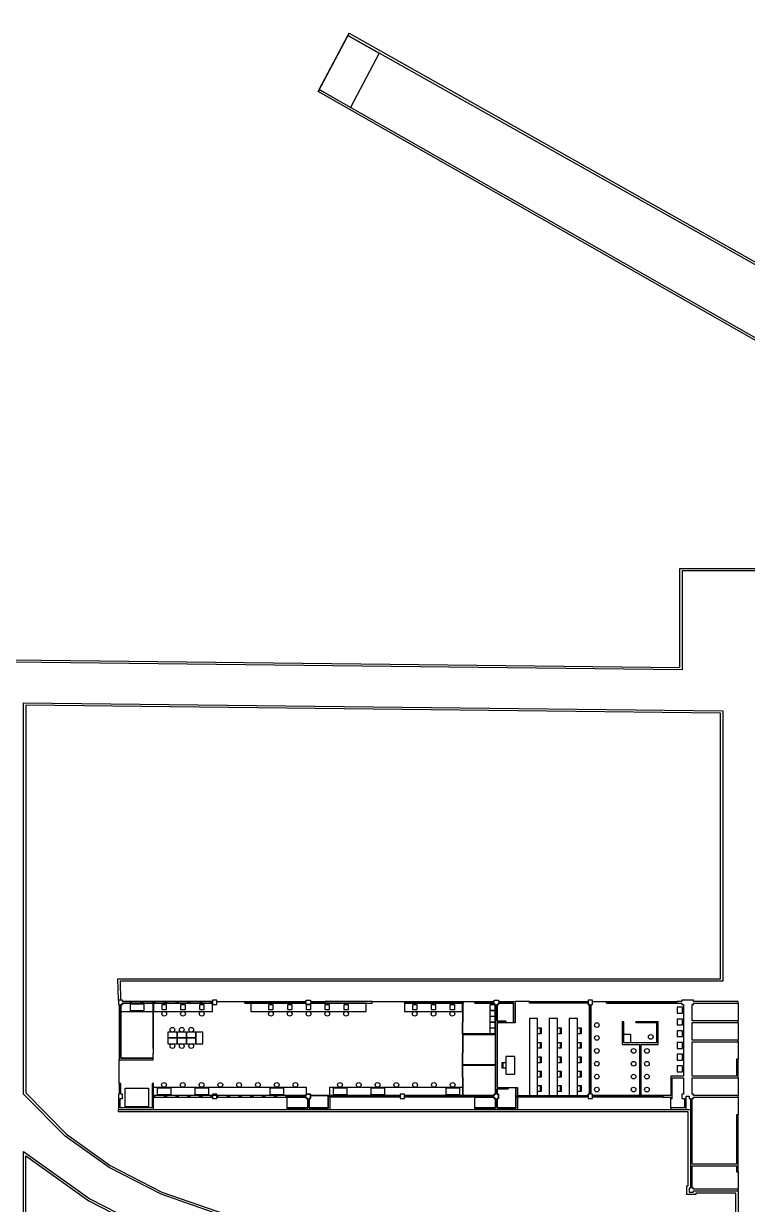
# Model space of a CAD drawing. Extents: x 1109 to 35175, y 5150 to 25743.
# Drawn here: x 15752 to 21917, y 15679 to 25743 of the extents above; entities that cross this region are included whole.
import ezdxf

# ---------------------------------------------------------------- set-up
doc = ezdxf.new("R2010")
doc.units = 0
doc.header["$MEASUREMENT"] = 0
for name, color, linetype in [('Chair', 142, 'CONTINUOUS'), ('Classrooms', 1, 'CONTINUOUS'), ('Entrance', 50, 'CONTINUOUS'), ('Furniture', 2, 'CONTINUOUS'), ('Labs', 1, 'CONTINUOUS'), ('Offices', 10, 'CONTINUOUS'), ('Storage', 40, 'CONTINUOUS'), ('Toilets', 40, 'CONTINUOUS'), ('Walls', 6, 'CONTINUOUS')]:
    doc.layers.add(name, color=color, linetype=linetype)

msp = doc.modelspace()

# ---------------------------------------------------------------- linework, layer by layer
at = {"layer": 'Chair', "elevation": 0}
for points in [[(20130, 17183), (20153, 17183), (20153, 17132), (20130, 17132)], [(20300, 17183), (20323, 17183), (20323, 17132), (20300, 17132)], [(20470, 17183), (20493, 17183), (20493, 17132), (20470, 17132)], [(20130, 17060), (20153, 17060), (20153, 17010), (20130, 17010)], [(20300, 17060), (20323, 17060), (20323, 17010), (20300, 17010)], [(20470, 17060), (20493, 17060), (20493, 17010), (20470, 17010)], [(20130, 16937), (20153, 16937), (20153, 16887), (20130, 16887)], [(20300, 16937), (20323, 16937), (20323, 16887), (20300, 16887)], [(20470, 16937), (20493, 16937), (20493, 16887), (20470, 16887)], [(20130, 16815), (20153, 16815), (20153, 16764), (20130, 16764)], [(20300, 16815), (20323, 16815), (20323, 16764), (20300, 16764)], [(20470, 16815), (20493, 16815), (20493, 16764), (20470, 16764)], [(20130, 16692), (20153, 16692), (20153, 16642), (20130, 16642)], [(20300, 16692), (20323, 16692), (20323, 16642), (20300, 16642)], [(20470, 16692), (20493, 16692), (20493, 16642), (20470, 16642)]]:
    msp.add_lwpolyline(points, dxfattribs=at)
for points in [[(20156, 17183), (20162, 17183), (20162, 17132), (20156, 17132)], [(20326, 17183), (20332, 17183), (20332, 17132), (20326, 17132)], [(20496, 17183), (20502, 17183), (20502, 17132), (20496, 17132)], [(20156, 17060), (20162, 17060), (20162, 17010), (20156, 17010)], [(20326, 17060), (20332, 17060), (20332, 17010), (20326, 17010)], [(20496, 17060), (20502, 17060), (20502, 17010), (20496, 17010)], [(20156, 16937), (20162, 16937), (20162, 16887), (20156, 16887)], [(20326, 16937), (20332, 16937), (20332, 16887), (20326, 16887)], [(20496, 16937), (20502, 16937), (20502, 16887), (20496, 16887)], [(20156, 16815), (20162, 16815), (20162, 16764), (20156, 16764)], [(20326, 16815), (20332, 16815), (20332, 16764), (20326, 16764)], [(20496, 16815), (20502, 16815), (20502, 16764), (20496, 16764)], [(20156, 16692), (20162, 16692), (20162, 16642), (20156, 16642)], [(20326, 16692), (20332, 16692), (20332, 16642), (20326, 16642)], [(20496, 16692), (20502, 16692), (20502, 16642), (20496, 16642)]]:
    msp.add_lwpolyline(points, close=True, dxfattribs=at)
at = {"layer": 'Chair'}
msp.add_lwpolyline([(19829, 16889), (19835, 16889), (19835, 16839), (19829, 16839)], close=True, dxfattribs=at)
msp.add_lwpolyline([(19861, 16839), (19838, 16839), (19838, 16889), (19861, 16889)], dxfattribs=at)
for centre in [(16950, 17304), (17110, 17304), (17270, 17304), (17859, 17304), (18019, 17304), (18179, 17304), (18339, 17304), (18499, 17304), (19084, 17304), (19244, 17304), (19404, 17304), (17020, 17168), (17100, 17168), (17180, 17168), (17020, 17028), (17100, 17028), (17180, 17028), (16948, 16698), (17108, 16698), (17268, 16698), (17428, 16698), (17588, 16698), (17748, 16698), (17908, 16698), (18068, 16698), (18447, 16698), (18607, 16698), (18767, 16698), (18927, 16698), (19087, 16698), (19247, 16698), (19407, 16698)]:
    msp.add_circle(centre, 20, dxfattribs=at)
at = {"layer": 'Classrooms'}
msp.add_lwpolyline([(19940, 17408), (19940, 17226), (19787, 17226), (19787, 16677), (19960, 16677), (19960, 16608), (20560, 16608), (20560, 16619), (20572, 16619), (20572, 17383), (20560, 17383), (20560, 17394), (20060, 17394), (20060, 17408), (19940, 17408)], dxfattribs=at)
at = {"layer": 'Entrance'}
msp.add_lwpolyline([(18537, 25029), (18270, 25181), (18514, 25642), (18782, 25491)], close=True, dxfattribs=at)
at = {"layer": 'Furniture'}
for points in [[(16855, 17394), (16596, 17394), (16596, 17383), (16580, 17383), (16580, 17324), (16855, 17324)], [(16860, 17324), (17360, 17324), (17360, 17394), (16860, 17394)], [(18997, 17324), (19492, 17324), (19492, 17394), (18997, 17394)], [(19724, 17334), (19770, 17334), (19770, 17380), (19724, 17380)], [(19724, 17284), (19770, 17284), (19770, 17330), (19724, 17330)], [(19724, 17234), (19770, 17234), (19770, 17280), (19724, 17280)], [(19724, 17184), (19770, 17184), (19770, 17230), (19724, 17230)], [(16980, 17098), (17060, 17098), (17060, 17148), (16980, 17148)], [(17060, 17098), (17140, 17098), (17140, 17148), (17060, 17148)], [(17140, 17098), (17220, 17098), (17220, 17148), (17140, 17148)], [(19724, 17134), (19770, 17134), (19770, 17180), (19724, 17180)], [(16980, 17048), (17060, 17048), (17060, 17098), (16980, 17098)], [(17060, 17048), (17140, 17048), (17140, 17098), (17060, 17098)], [(17140, 17048), (17220, 17048), (17220, 17098), (17140, 17098)], [(19861, 16789), (19936, 16789), (19936, 16939), (19861, 16939)], [(16617, 16512), (16617, 16670), (16817, 16670), (16817, 16512)], [(17397, 16608), (17397, 16619), (17360, 16619), (17360, 16608), (16860, 16608), (16860, 16678), (18160, 16678), (18160, 16608)]]:
    msp.add_lwpolyline(points, close=True, dxfattribs=at)
for points in [[(18670, 17394), (18197, 17394), (18197, 17383), (18160, 17383), (18160, 17394), (17687, 17394), (17687, 17324), (18670, 17324), (18670, 17394)], [(18960, 16608), (18360, 16608), (18360, 16678), (19492, 16678), (19492, 16608), (18997, 16608), (18997, 16619), (18960, 16619), (18960, 16608)]]:
    msp.add_lwpolyline(points, dxfattribs=at)
at = {"layer": 'Furniture', "elevation": 0}
for points in [[(20060, 16608), (20130, 16608), (20130, 17263), (20060, 17263)], [(20230, 16608), (20300, 16608), (20300, 17263), (20230, 17263)], [(20400, 16608), (20470, 16608), (20470, 17263), (20400, 17263)]]:
    msp.add_lwpolyline(points, close=True, dxfattribs=at)
at = {"layer": 'Labs'}
msp.add_lwpolyline([(16860, 17394), (17360, 17394), (17360, 17383), (17397, 17383), (17397, 17408), (17637, 17408), (17637, 17394), (18160, 17394), (18160, 17383), (18197, 17383), (18197, 17394), (18720, 17394), (18720, 17408), (18997, 17408), (18997, 17394), (19492, 17394), (19492, 16608), (19497, 16608), (18997, 16608), (18997, 16619), (18960, 16619), (18960, 16608), (18197, 16608), (18197, 16619), (18160, 16619), (18160, 16608), (16860, 16608), (16860, 16711), (16846, 16711), (16846, 16503), (16574, 16503), (16574, 16583), (16596, 16583), (16596, 16619), (16580, 16619), (16580, 16711), (16566, 16711), (16566, 16911), (16855, 16911), (16860, 17008), (16860, 17394)], dxfattribs=at)
at = {"layer": 'Offices'}
for points in [[(16855, 17394), (16660, 17394), (16596, 17394), (16596, 17383), (16580, 17383), (16580, 16926), (16856, 16926), (16860, 17008), (16860, 17008), (16855, 17008)], [(19497, 16970), (19497, 17127), (19772, 17127), (19772, 16870), (19492, 16870), (19492, 16970)], [(19492, 16865), (19772, 16865), (19772, 16619), (19760, 16619), (19760, 16608), (19597, 16608), (19588, 16608), (19506, 16608), (19506, 16608), (19497, 16608), (19497, 16765), (19492, 16765)]]:
    msp.add_lwpolyline(points, close=True, dxfattribs=at)
at = {"layer": 'Storage'}
for points in [[(19497, 17408), (19597, 17408), (19597, 17394), (19760, 17394), (19760, 17383), (19772, 17383), (19772, 17132), (19492, 17132), (19492, 17232), (19497, 17232), (19497, 17408)], [(19946, 16677), (19946, 16503), (19786, 16503), (19786, 16583), (19797, 16583), (19797, 16619), (19786, 16619), (19786, 16663), (19880, 16663), (19880, 16677), (19946, 16677)], [(21826, 16444), (21826, 16022), (21447, 16022), (21447, 16583), (21457, 16583), (21457, 16594), (21840, 16594), (21840, 16444), (21826, 16444)], [(21840, 15808), (21457, 15808), (21457, 15819), (21447, 15819), (21447, 16008), (21826, 16008), (21826, 15958), (21840, 15958), (21840, 15808)]]:
    msp.add_lwpolyline(points, dxfattribs=at)
for points in [[(19926, 17226), (19860, 17226), (19860, 17240), (19786, 17240), (19786, 17383), (19797, 17383), (19797, 17394), (19926, 17394)], [(21840, 17244), (21447, 17244), (21447, 17383), (21457, 17383), (21457, 17394), (21840, 17394)], [(21840, 17080), (21447, 17080), (21447, 17230), (21840, 17230)], [(21840, 17066), (21840, 16916), (21826, 16916), (21826, 16772), (21447, 16772), (21447, 17066)], [(21264, 16503), (21264, 16581), (21278, 16581), (21278, 16759), (21372, 16759), (21372, 16619), (21360, 16619), (21360, 16583), (21382, 16583), (21382, 16503)], [(21840, 16608), (21457, 16608), (21457, 16619), (21447, 16619), (21447, 16758), (21840, 16758)], [(18346, 16503), (18186, 16503), (18186, 16583), (18197, 16583), (18197, 16594), (18197, 16608), (18346, 16608)], [(18172, 16503), (17997, 16503), (17997, 16594), (18160, 16594), (18160, 16583), (18172, 16583)], [(19772, 16503), (19597, 16503), (19597, 16594), (19760, 16594), (19760, 16583), (19772, 16583)]]:
    msp.add_lwpolyline(points, close=True, dxfattribs=at)
at = {"layer": 'Toilets'}
for points in [[(16660, 17332), (16780, 17332), (16780, 17387), (16660, 17387)], [(16930, 17339), (16970, 17339), (16970, 17379), (16930, 17379)], [(17090, 17339), (17130, 17339), (17130, 17379), (17090, 17379)], [(17250, 17339), (17290, 17339), (17290, 17379), (17250, 17379)], [(17839, 17339), (17879, 17339), (17879, 17379), (17839, 17379)], [(17999, 17339), (18039, 17339), (18039, 17379), (17999, 17379)], [(18159, 17339), (18199, 17339), (18199, 17379), (18159, 17379)], [(18319, 17339), (18359, 17339), (18359, 17379), (18319, 17379)], [(18479, 17339), (18519, 17339), (18519, 17379), (18479, 17379)], [(19064, 17339), (19104, 17339), (19104, 17379), (19064, 17379)], [(19224, 17339), (19264, 17339), (19264, 17379), (19224, 17379)], [(19384, 17339), (19424, 17339), (19424, 17379), (19384, 17379)], [(17220, 17048), (17280, 17048), (17280, 17148), (17220, 17148)], [(20866, 17129), (20921, 17129), (20921, 17057), (20866, 17057)], [(16890, 16616), (17010, 16616), (17010, 16671), (16890, 16671)], [(17210, 16616), (17330, 16616), (17330, 16671), (17210, 16671)], [(17850, 16616), (17970, 16616), (17970, 16671), (17850, 16671)], [(18389, 16616), (18509, 16616), (18509, 16671), (18389, 16671)], [(18709, 16616), (18829, 16616), (18829, 16671), (18709, 16671)], [(19349, 16616), (19469, 16616), (19469, 16671), (19349, 16671)]]:
    msp.add_lwpolyline(points, close=True, dxfattribs=at)
msp.add_lwpolyline([(20586, 17383), (20597, 17383), (20597, 17408), (20717, 17408), (20717, 17394), (21360, 17394), (21360, 17383), (21372, 17383), (21372, 16773), (21264, 16773), (21264, 16608), (21012, 16608), (21012, 17043), (21158, 17043), (21158, 17235), (20966, 17235), (20966, 17229), (21144, 17229), (21144, 17057), (20866, 17057), (20866, 17235), (20852, 17235), (20852, 17043), (20998, 17043), (20998, 16608), (20597, 16608), (20597, 16619), (20586, 16619), (20586, 17383)], dxfattribs=at)
at = {"layer": 'Toilets', "elevation": 0}
for points in [[(21320, 17309), (21364, 17309), (21364, 17359), (21320, 17359)], [(21320, 17209), (21364, 17209), (21364, 17259), (21320, 17259)], [(21320, 17109), (21364, 17109), (21364, 17159), (21320, 17159)], [(21320, 17009), (21364, 17009), (21364, 17059), (21320, 17059)], [(21320, 16909), (21364, 16909), (21364, 16959), (21320, 16959)], [(21320, 16809), (21364, 16809), (21364, 16859), (21320, 16859)]]:
    msp.add_lwpolyline(points, close=True, dxfattribs=at)
at = {"layer": 'Toilets'}
for centre in [(20635, 17208), (20635, 17098), (21094, 17107), (20635, 16988), (20948, 16988), (21061, 16988), (20635, 16878), (20948, 16878), (21061, 16878), (20635, 16768), (20948, 16768), (21061, 16768), (20635, 16658), (20948, 16658), (21061, 16658)]:
    msp.add_circle(centre, 19.9, dxfattribs=at)
at = {"layer": 'Walls'}
for points in [[(22052, 25743), (22072, 25743), (22072, 23639), (18514, 25642), (18524, 25660), (22052, 23673)], [(1109, 20323), (15407, 20323), (21341, 20256), (21341, 21098), (22052, 21098), (22052, 23005), (18261, 25163), (18270, 25181), (22072, 23016), (22072, 21078), (21361, 21078), (21361, 20235), (15407, 20303), (1109, 20303)], [(17360, 17383), (17397, 17383), (17397, 17419), (17360, 17419)], [(21457, 17419), (21360, 17419), (21360, 17408), (21317, 17408), (21317, 17394), (21360, 17394), (21360, 17383), (21372, 17383), (21372, 16773), (21264, 16773), (21264, 16608), (21197, 16608), (21197, 16594), (21264, 16594), (21264, 16581), (21278, 16581), (21278, 16759), (21372, 16759), (21372, 16619), (21360, 16619), (21360, 16583), (21382, 16583), (21382, 16503), (21264, 16503), (21264, 16489), (21396, 16489), (21396, 16583), (21397, 16583), (21397, 16601), (21422, 16601), (21422, 16583), (21433, 16583), (21433, 15819), (21422, 15819), (21422, 15783), (21457, 15783), (21457, 15794), (21840, 15794), (21840, 15808), (21457, 15808), (21457, 15819), (21447, 15819), (21447, 16008), (21826, 16008), (21826, 15958), (21840, 15958), (21840, 16444), (21826, 16444), (21826, 16022), (21447, 16022), (21447, 16583), (21457, 16583), (21457, 16594), (21840, 16594), (21840, 16608), (21457, 16608), (21457, 16619), (21447, 16619), (21447, 16758), (21840, 16758), (21840, 16916), (21826, 16916), (21826, 16772), (21447, 16772), (21447, 17066), (21840, 17066), (21840, 17080), (21447, 17080), (21447, 17230), (21840, 17230), (21840, 17244), (21447, 17244), (21447, 17383), (21457, 17383), (21457, 17394), (21840, 17394), (21840, 17408), (21457, 17408)], [(16660, 17394), (17360, 17394), (17360, 17408), (16660, 17408)], [(16660, 17408), (16669, 17408), (16669, 17394), (16660, 17394)], [(16751, 17408), (16769, 17408), (16769, 17394), (16751, 17394)], [(16851, 17408), (16869, 17408), (16869, 17394), (16851, 17394)], [(16855, 17008), (16860, 17008), (16860, 17394), (16855, 17394)], [(16951, 17408), (16969, 17408), (16969, 17394), (16951, 17394)], [(17051, 17408), (17069, 17408), (17069, 17394), (17051, 17394)], [(17151, 17408), (17169, 17408), (17169, 17394), (17151, 17394)], [(17251, 17408), (17269, 17408), (17269, 17394), (17251, 17394)], [(17360, 17408), (17351, 17408), (17351, 17394), (17360, 17394)], [(18037, 17394), (17637, 17394), (17637, 17408), (18037, 17408)], [(18320, 17394), (18720, 17394), (18720, 17408), (18320, 17408)], [(19497, 17394), (18997, 17394), (18997, 17408), (19497, 17408)], [(19492, 17232), (19497, 17232), (19497, 17394), (19492, 17394)], [(20560, 17394), (20060, 17394), (20060, 17408), (20560, 17408)], [(21317, 17394), (20717, 17394), (20717, 17408), (21317, 17408)], [(20966, 17235), (21144, 17235), (21144, 17229), (20966, 17229)], [(19492, 16865), (19772, 16865), (19772, 16870), (19492, 16870)], [(19492, 16865), (19772, 16865), (19772, 16870), (19492, 16870)], [(19492, 16608), (19497, 16608), (19497, 16765), (19492, 16765)], [(16860, 16594), (17360, 16594), (17360, 16608), (16860, 16608)], [(16860, 16594), (16869, 16594), (16869, 16608), (16860, 16608)], [(16951, 16608), (16969, 16608), (16969, 16594), (16951, 16594)], [(17051, 16608), (17069, 16608), (17069, 16594), (17051, 16594)], [(17151, 16608), (17169, 16608), (17169, 16594), (17151, 16594)], [(17251, 16608), (17269, 16608), (17269, 16594), (17251, 16594)], [(17351, 16608), (17360, 16608), (17360, 16594), (17351, 16594)], [(17360, 16583), (17397, 16583), (17397, 16619), (17360, 16619)], [(17397, 16594), (17997, 16594), (17997, 16608), (17397, 16608)], [(17397, 16608), (17406, 16608), (17406, 16594), (17397, 16594)], [(17488, 16608), (17506, 16608), (17506, 16594), (17488, 16594)], [(17588, 16608), (17606, 16608), (17606, 16594), (17588, 16594)], [(17688, 16608), (17706, 16608), (17706, 16594), (17688, 16594)], [(17788, 16608), (17806, 16608), (17806, 16594), (17788, 16594)], [(17888, 16608), (17906, 16608), (17906, 16594), (17888, 16594)], [(17988, 16608), (17997, 16608), (17997, 16594), (17988, 16594)], [(18960, 16594), (18360, 16594), (18360, 16608), (18960, 16608)], [(18360, 16608), (18369, 16608), (18369, 16594), (18360, 16594)], [(18451, 16608), (18469, 16608), (18469, 16594), (18451, 16594)], [(18551, 16608), (18569, 16608), (18569, 16594), (18551, 16594)], [(18651, 16608), (18669, 16608), (18669, 16594), (18651, 16594)], [(18751, 16608), (18769, 16608), (18769, 16594), (18751, 16594)], [(18851, 16608), (18869, 16608), (18869, 16594), (18851, 16594)], [(18951, 16608), (18960, 16608), (18960, 16594), (18951, 16594)], [(18960, 16583), (18997, 16583), (18997, 16619), (18960, 16619)], [(19597, 16594), (18997, 16594), (18997, 16608), (19597, 16608)], [(18997, 16608), (19006, 16608), (19006, 16594), (18997, 16594)], [(19088, 16608), (19106, 16608), (19106, 16594), (19088, 16594)], [(19188, 16608), (19206, 16608), (19206, 16594), (19188, 16594)], [(19288, 16608), (19306, 16608), (19306, 16594), (19288, 16594)], [(19388, 16608), (19406, 16608), (19406, 16594), (19388, 16594)], [(19488, 16608), (19506, 16608), (19506, 16594), (19488, 16594)], [(19588, 16608), (19597, 16608), (19597, 16594), (19588, 16594)], [(20560, 16594), (19960, 16594), (19960, 16608), (20560, 16608)], [(21197, 16594), (20597, 16594), (20597, 16608), (21197, 16608)]]:
    msp.add_lwpolyline(points, close=True, dxfattribs=at)
for points in [[(18524, 25660), (18261, 25163)], [(17475, 15574), (16923, 15766), (16480, 15995), (16106, 16262), (15752, 16620), (15752, 19954), (21709, 19886), (21709, 17581), (16574, 17581), (16578, 17419), (16560, 17419), (16554, 17601), (21689, 17601), (21689, 19866), (15772, 19933), (15772, 16629), (16119, 16277), (16491, 16012), (16931, 15784), (17480, 15593)], [(16566, 17383), (16566, 16911), (16855, 16911), (16855, 16926), (16580, 16926), (16580, 17383), (16596, 17383), (16596, 17394), (16660, 17394), (16660, 17408), (16596, 17408), (16596, 17419), (16560, 17419), (16560, 17383), (16566, 17383)], [(19960, 16489), (19597, 16489), (19597, 16503), (19772, 16503), (19772, 16583), (19760, 16583), (19760, 16594), (19597, 16594), (19597, 16608), (19760, 16608), (19760, 16619), (19772, 16619), (19772, 17383), (19760, 17383), (19760, 17394), (19597, 17394), (19597, 17408), (19760, 17408), (19760, 17419), (19797, 17419), (19797, 17408), (19940, 17408), (19940, 17226), (19926, 17226), (19926, 17394), (19797, 17394), (19797, 17383), (19786, 17383), (19786, 17240), (19860, 17240), (19860, 17226), (19786, 17226), (19786, 16677), (19880, 16677), (19880, 16663), (19786, 16663), (19786, 16619), (19797, 16619), (19797, 16583), (19786, 16583), (19786, 16503), (19946, 16503), (19946, 16677), (19960, 16677), (19960, 16489)], [(20560, 16583), (20597, 16583), (20597, 16619), (20586, 16619), (20586, 17383), (20597, 17383), (20597, 17419), (20560, 17419), (20560, 17383), (20572, 17383), (20572, 16619), (20560, 16619), (20560, 16583)], [(20998, 17043), (20998, 16608), (21012, 16608), (21012, 17043), (21158, 17043), (21158, 17235), (21144, 17235), (21144, 17057), (20866, 17057), (20866, 17235), (20852, 17235), (20852, 17043), (20998, 17043)], [(19492, 17132), (19492, 16970), (19497, 16970), (19497, 17127), (19772, 17127), (19772, 17132), (19492, 17132)], [(19492, 17132), (19492, 16970), (19497, 16970), (19497, 17127), (19772, 17127), (19772, 17132), (19492, 17132)], [(16580, 16711), (16566, 16711), (16566, 16619), (16560, 16619), (16560, 16489), (16860, 16489), (16860, 16711), (16846, 16711), (16846, 16503), (16574, 16503), (16574, 16583), (16596, 16583), (16596, 16619), (16580, 16619), (16580, 16711)], [(17997, 16594), (17997, 16608), (18160, 16608), (18160, 16619), (18197, 16619), (18197, 16583), (18186, 16583), (18186, 16503), (18346, 16503), (18346, 16608), (18360, 16608), (18360, 16489), (17997, 16489), (17997, 16503), (18172, 16503), (18172, 16583), (18160, 16583), (18160, 16594), (17997, 16594)], [(21820, 15566), (21820, 15774), (21477, 15774), (21477, 15763), (21402, 15763), (21402, 15839), (21413, 15839), (21413, 16469), (16560, 16469), (16560, 16489), (21433, 16489), (21433, 15819), (21422, 15819), (21422, 15783), (21457, 15783), (21457, 15794), (21840, 15794), (21840, 15546)], [(15752, 11405), (15752, 16131), (16317, 15728), (16800, 15479)], [(15772, 11425), (15772, 16092), (16307, 15711), (16792, 15460)]]:
    msp.add_lwpolyline(points, dxfattribs=at)
at = {"layer": 'Walls', "color": 6}
msp.add_lwpolyline([(18197, 17408), (18320, 17408), (18320, 17394), (18197, 17394), (18197, 17383), (18160, 17383), (18160, 17394), (18037, 17394), (18037, 17408), (18160, 17408), (18160, 17419), (18197, 17419), (18197, 17408)], dxfattribs=at)

doc.saveas('drawing.dxf')
